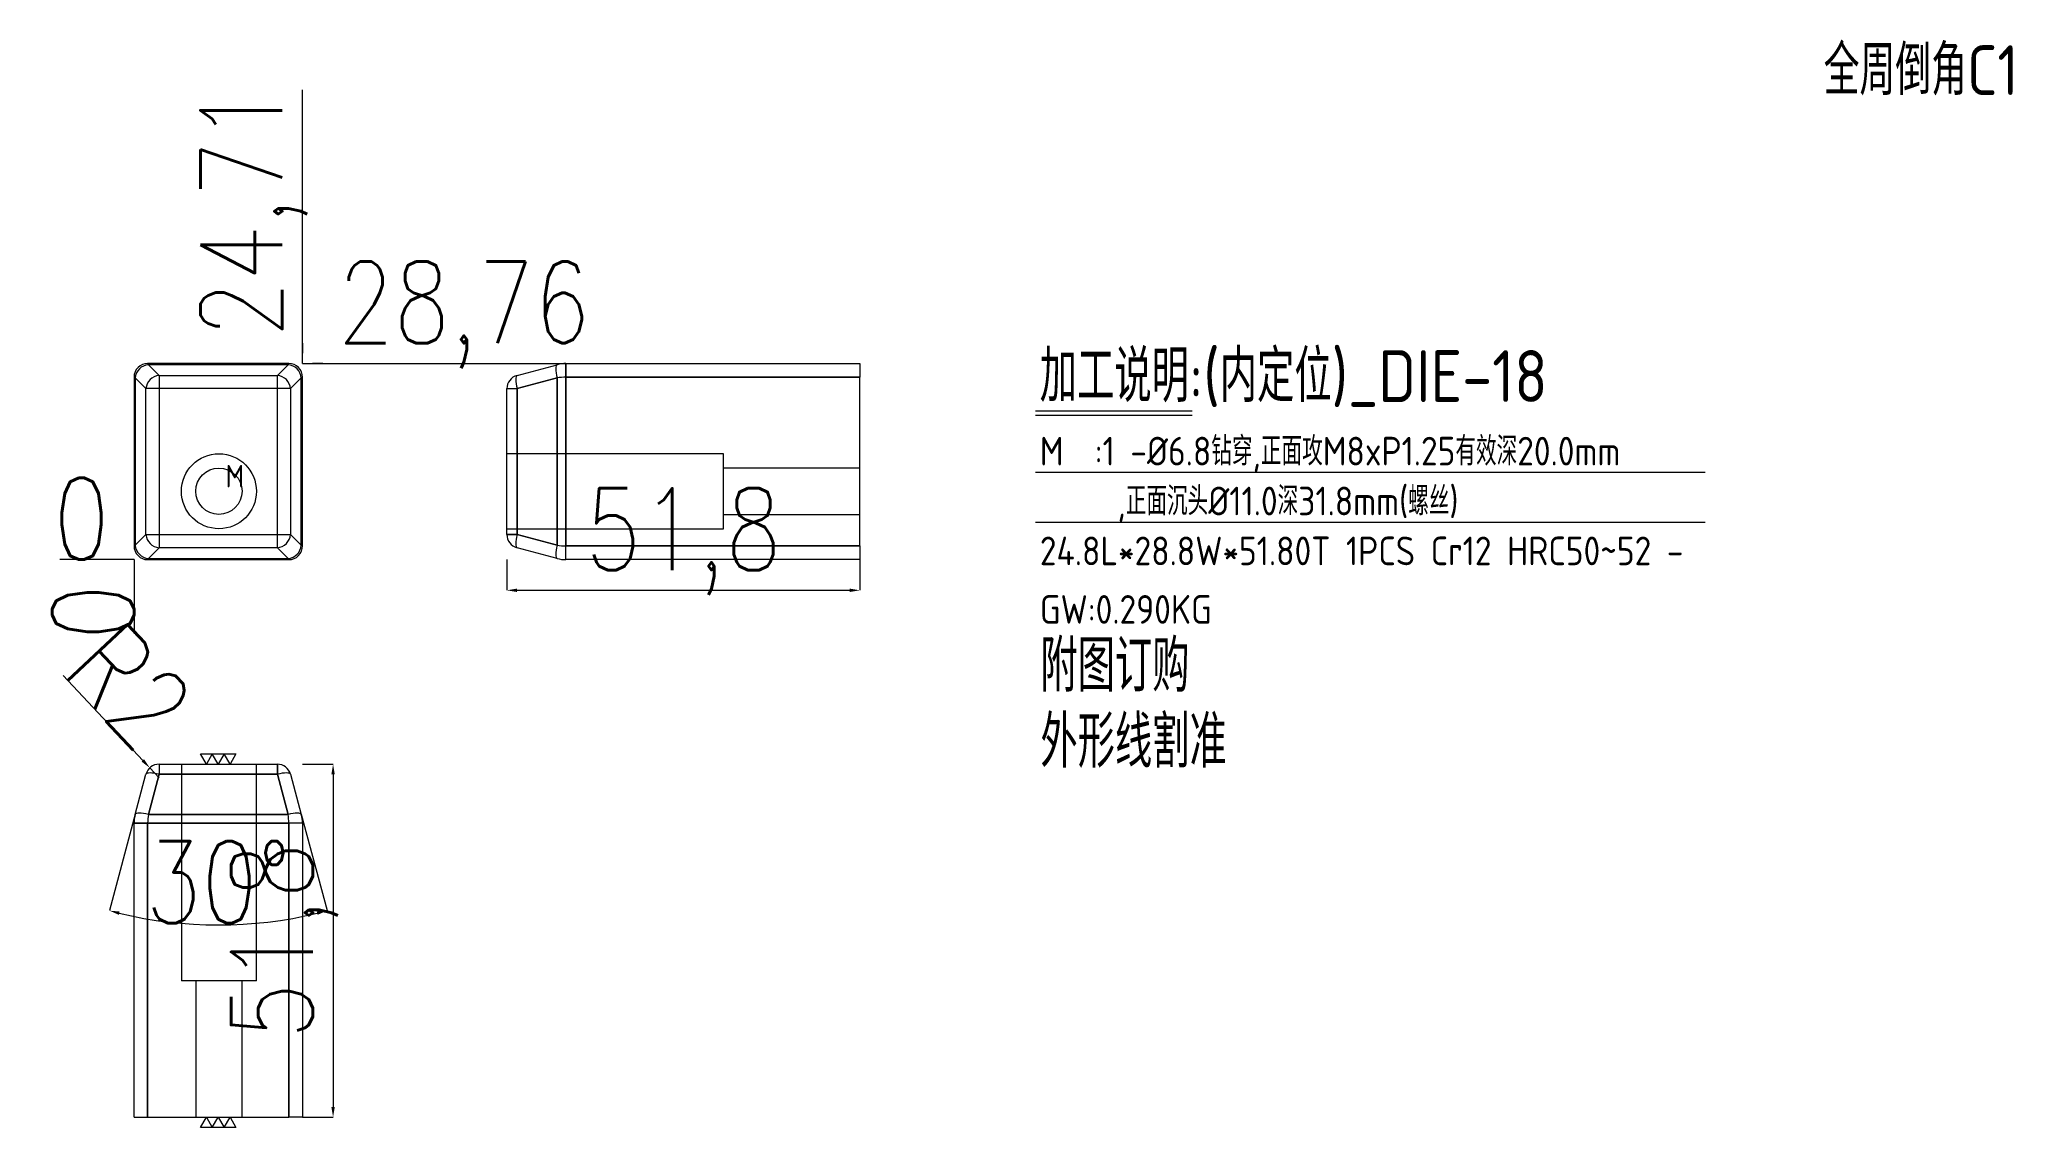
# Model space of a CAD drawing. Header units: millimetres. Extents: x -9883 to -9593, y 61286 to 61446.
import ezdxf

# ---------------------------------------------------------------- set-up
doc = ezdxf.new("R2010")
doc.units = ezdxf.units.MM
doc.linetypes.add('DASHED', pattern=[0])
doc.layers.add('DIE', color=20, linetype='Continuous', lineweight=20)
doc.layers.add('DIM', color=4, linetype='Continuous', lineweight=20)
doc.styles.add('gbenor', font='gbenor.shx', dxfattribs={"bigfont": 'gbcbig.shx'})
doc.styles.add('TXT', font='txt.shx', dxfattribs={"width": 0.8, "bigfont": 'ctxt.shx'})
doc.dimstyles.new('零件', dxfattribs={"dimscale": 1.5, "dimtxt": 8, "dimasz": 1, "dimexe": 0, "dimexo": 0, "dimgap": 0, "dimtad": 1, "dimtxsty": 'TXT', "dimcen": 0, "dimclrd": 252, "dimclre": 252, "dimclrt": 4, "dimazin": 3, "dimtp": 0.001, "dimtm": 0.001, "dimtfac": 1, "dimtmove": 0, "dimatfit": 3, "dimlwd": 5, "dimlwe": 5})

# ---------------------------------------------------------------- blocks, each defined once
blk = doc.blocks.new('*D1107')
at = {"layer": 'Defpoints', "color": 0}
for p in [(-9844.06, 61398.04), (-9839.56, 61398.04), (-9868.77, 61369.28)]:
    blk.add_point(p, dxfattribs=at)
at = {"layer": 'DIE', "color": 252, "linetype": 'Continuous', "lineweight": 5}
for p, q in [((-9844.06, 61398.04), (-9841.06, 61398.04)), ((-9841.06, 61398.04), (-9842.56, 61398.04)), ((-9842.56, 61398.04), (-9801.16, 61398.04))]:
    blk.add_line(p, q, dxfattribs=at)
at = {"layer": 'DIE', "color": 4, "lineweight": 5, "insert": (-9820.36, 61405.18), "char_height": 12, "attachment_point": 5, "style": 'TXT'}
blk.add_mtext('28,76', dxfattribs=at)
blk = doc.blocks.new('*D1108')
at = {"layer": 'Defpoints', "color": 0}
for p in [(-9873.27, 61369.28), (-9868.77, 61369.28), (-9868.77, 61369.28)]:
    blk.add_point(p, dxfattribs=at)
at = {"layer": 'DIE', "color": 252, "linetype": 'Continuous', "lineweight": 5}
blk.add_line((-9868.77, 61369.28), (-9879.67, 61369.28), dxfattribs=at)
at = {"layer": 'DIE', "color": 4, "lineweight": 5, "insert": (-9876.47, 61375.28), "char_height": 12, "attachment_point": 5, "style": 'TXT'}
blk.add_mtext('0', dxfattribs=at)
blk = doc.blocks.new('*D1109')
at = {"layer": 'Defpoints', "color": 0}
for p in [(-9868.77, 61369.28), (-9868.77, 61369.28), (-9868.77, 61364.78)]:
    blk.add_point(p, dxfattribs=at)
at = {"layer": 'DIE', "color": 252, "linetype": 'Continuous', "lineweight": 5}
blk.add_line((-9868.77, 61369.28), (-9868.77, 61358.38), dxfattribs=at)
at = {"layer": 'DIE', "color": 4, "lineweight": 5, "insert": (-9874.77, 61361.58), "char_height": 12, "attachment_point": 5, "rotation": 90, "style": 'TXT'}
blk.add_mtext('0', dxfattribs=at)
blk = doc.blocks.new('*D1110')
at = {"layer": 'Defpoints', "color": 0}
for p in [(-9844.06, 61402.54), (-9844.06, 61398.04), (-9868.77, 61369.28)]:
    blk.add_point(p, dxfattribs=at)
at = {"layer": 'DIE', "color": 252, "linetype": 'Continuous', "lineweight": 5}
for p, q in [((-9844.06, 61399.54), (-9844.06, 61438.2)), ((-9844.06, 61398.04), (-9844.06, 61401.04)), ((-9844.06, 61401.04), (-9844.06, 61399.54))]:
    blk.add_line(p, q, dxfattribs=at)
at = {"layer": 'DIE', "color": 4, "lineweight": 5, "insert": (-9851.2, 61420.37), "char_height": 12, "attachment_point": 5, "rotation": 90, "style": 'TXT'}
blk.add_mtext('24,71', dxfattribs=at)
blk = doc.blocks.new('*D1111')
at = {"layer": 'Defpoints', "color": 0}
for p in [(-9844.06, 61339.28), (-9844.06, 61287.48), (-9839.56, 61287.48)]:
    blk.add_point(p, dxfattribs=at)
at = {"layer": 'DIE', "color": 252, "linetype": 'Continuous', "lineweight": 5}
for p, q in [((-9844.06, 61339.28), (-9839.56, 61339.28)), ((-9839.56, 61337.78), (-9839.56, 61288.98)), ((-9844.06, 61287.48), (-9839.56, 61287.48))]:
    blk.add_line(p, q, dxfattribs=at)
at = {"layer": 'DIE', "color": 252}
for points in [[(-9839.31, 61337.78), (-9839.81, 61337.78), (-9839.56, 61339.28)], [(-9839.81, 61288.98), (-9839.31, 61288.98), (-9839.56, 61287.48)]]:
    blk.add_solid(points, dxfattribs=at)
at = {"layer": 'DIE', "color": 4, "lineweight": 5, "insert": (-9846.7, 61313.38), "char_height": 12, "attachment_point": 5, "rotation": 90, "style": 'TXT'}
blk.add_mtext('51,8', dxfattribs=at)
blk = doc.blocks.new('*D1112')
at = {"layer": 'Defpoints', "color": 0}
for p in [(-9814.06, 61369.28), (-9762.26, 61369.28), (-9762.26, 61364.78)]:
    blk.add_point(p, dxfattribs=at)
at = {"layer": 'DIE', "color": 252, "linetype": 'Continuous', "lineweight": 5}
for p, q in [((-9814.06, 61369.28), (-9814.06, 61364.78)), ((-9762.26, 61369.28), (-9762.26, 61364.78)), ((-9812.56, 61364.78), (-9763.76, 61364.78))]:
    blk.add_line(p, q, dxfattribs=at)
at = {"layer": 'DIE', "color": 252}
for points in [[(-9812.56, 61365.03), (-9812.56, 61364.53), (-9814.06, 61364.78)], [(-9763.76, 61364.53), (-9763.76, 61365.03), (-9762.26, 61364.78)]]:
    blk.add_solid(points, dxfattribs=at)
at = {"layer": 'DIE', "color": 4, "lineweight": 5, "insert": (-9788.16, 61371.92), "char_height": 12, "attachment_point": 5, "style": 'TXT'}
blk.add_mtext('51,8', dxfattribs=at)
blk = doc.blocks.new('*D1113')
at = {"layer": 'Defpoints', "color": 0}
for p in [(-9867.02, 61337.8), (-9845.8, 61337.8), (-9868.6, 61331.92), (-9844.23, 61331.92), (-9861.79, 61315.92)]:
    blk.add_point(p, dxfattribs=at)
at = {"layer": 'DIE', "color": 252, "linetype": 'Continuous', "lineweight": 5}
for p, q in [((-9868.6, 61331.92), (-9872.38, 61317.79)), ((-9844.23, 61331.92), (-9840.44, 61317.79))]:
    blk.add_line(p, q, dxfattribs=at)
blk.add_arc((-9856.41, 61377.39), 61.7, 256.3929, 283.6071, dxfattribs=at)
at = {"layer": 'DIE', "color": 252}
for points in [[(-9870.87, 61317.66), (-9870.99, 61317.18), (-9872.38, 61317.79)], [(-9841.83, 61317.18), (-9841.96, 61317.66), (-9840.44, 61317.79)]]:
    blk.add_solid(points, dxfattribs=at)
at = {"layer": 'DIE', "color": 4, "lineweight": 5, "insert": (-9856.41, 61321.97), "char_height": 12, "attachment_point": 5, "style": 'TXT'}
blk.add_mtext('30%%d', dxfattribs=at)
blk = doc.blocks.new('*D1114')
at = {"layer": 'Defpoints', "color": 0}
for p in [(-9866.46, 61338.74), (-9865.09, 61337.28)]:
    blk.add_point(p, dxfattribs=at)
at = {"layer": 'DIE', "color": 252, "linetype": 'Continuous', "lineweight": 5}
for p, q in [((-9879.15, 61352.26), (-9867.48, 61339.83)), ((-9865.09, 61337.28), (-9866.46, 61338.74))]:
    blk.add_line(p, q, dxfattribs=at)
at = {"layer": 'DIE', "color": 252}
blk.add_solid([(-9867.67, 61339.66), (-9867.3, 61340), (-9866.46, 61338.74)], dxfattribs=at)
at = {"layer": 'DIE', "color": 4, "lineweight": 5, "insert": (-9869.45, 61350.7), "char_height": 12, "attachment_point": 5, "rotation": 313.1764, "style": 'TXT'}
blk.add_mtext('R2', dxfattribs=at)

msp = doc.modelspace()

# ---------------------------------------------------------------- linework, layer by layer
at = {"layer": 'DIE', "color": 155, "linetype": 'Continuous', "lineweight": 5}
for p, q in [((-9866.767, 61398.04), (-9866.665, 61397.869)), ((-9846.16, 61397.869), (-9866.665, 61397.869)), ((-9866.665, 61397.869), (-9865.089, 61396.293)), ((-9847.736, 61396.293), (-9846.16, 61397.869)), ((-9846.16, 61397.869), (-9846.057, 61398.04)), ((-9805.399, 61396.04), (-9805.399, 61398.04)), ((-9868.597, 61395.937), (-9868.767, 61396.04)), ((-9868.597, 61395.937), (-9868.597, 61371.382)), ((-9867.021, 61394.361), (-9868.597, 61395.937)), ((-9867.021, 61372.958), (-9867.021, 61394.361)), ((-9865.089, 61394.361), (-9867.021, 61394.361)), ((-9865.089, 61396.293), (-9847.736, 61396.293)), ((-9865.089, 61396.293), (-9865.089, 61394.361)), ((-9847.736, 61394.361), (-9865.089, 61394.361)), ((-9865.089, 61394.361), (-9865.089, 61372.958)), ((-9847.736, 61394.361), (-9847.736, 61396.293)), ((-9847.736, 61372.958), (-9847.736, 61394.361)), ((-9845.804, 61394.361), (-9847.736, 61394.361)), ((-9844.228, 61395.937), (-9845.804, 61394.361)), ((-9845.804, 61394.361), (-9845.804, 61372.958)), ((-9844.057, 61396.04), (-9844.228, 61395.937)), ((-9844.228, 61371.382), (-9844.228, 61395.937)), ((-9814.057, 61394.361), (-9812.575, 61394.361)), ((-9806.693, 61395.937), (-9812.575, 61394.361)), ((-9812.575, 61394.361), (-9812.575, 61372.958)), ((-9806.693, 61371.382), (-9806.693, 61395.937)), ((-9762.257, 61396.04), (-9805.399, 61396.04)), ((-9805.399, 61396.04), (-9805.399, 61371.28)), ((-9868.767, 61371.28), (-9868.597, 61371.382)), ((-9868.597, 61371.382), (-9867.021, 61372.958)), ((-9867.021, 61372.958), (-9865.089, 61372.958)), ((-9865.089, 61371.026), (-9866.665, 61369.45)), ((-9865.089, 61372.958), (-9847.736, 61372.958)), ((-9865.089, 61372.958), (-9865.089, 61371.026)), ((-9847.736, 61371.026), (-9865.089, 61371.026)), ((-9847.736, 61371.026), (-9847.736, 61372.958)), ((-9847.736, 61372.958), (-9845.804, 61372.958)), ((-9846.16, 61369.45), (-9847.736, 61371.026)), ((-9845.804, 61372.958), (-9844.228, 61371.382)), ((-9844.228, 61371.382), (-9844.057, 61371.28)), ((-9814.057, 61372.958), (-9812.575, 61372.958)), ((-9812.575, 61372.958), (-9806.693, 61371.382)), ((-9805.399, 61371.28), (-9762.257, 61371.28)), ((-9805.399, 61369.28), (-9805.399, 61371.28)), ((-9866.665, 61369.45), (-9866.767, 61369.28)), ((-9866.665, 61369.45), (-9846.16, 61369.45)), ((-9846.057, 61369.28), (-9846.16, 61369.45)), ((-9865.089, 61339.28), (-9865.089, 61337.797)), ((-9847.736, 61337.797), (-9847.736, 61339.28)), ((-9865.089, 61337.797), (-9866.665, 61331.915)), ((-9847.736, 61337.797), (-9865.089, 61337.797)), ((-9846.16, 61331.915), (-9847.736, 61337.797)), ((-9868.767, 61330.621), (-9866.767, 61330.621)), ((-9846.057, 61330.621), (-9866.767, 61330.621)), ((-9866.767, 61330.621), (-9866.767, 61287.48)), ((-9866.665, 61331.915), (-9846.16, 61331.915)), ((-9844.057, 61330.621), (-9846.057, 61330.621)), ((-9846.057, 61287.48), (-9846.057, 61330.621))]:
    msp.add_line(p, q, dxfattribs=at)
at = {"layer": 'DIE', "color": 21, "linetype": 'Continuous', "lineweight": 5}
for p, q in [((-9812.575, 61396.293), (-9806.693, 61397.869)), ((-9805.399, 61398.04), (-9762.257, 61398.04)), ((-9762.257, 61398.04), (-9762.257, 61396.04)), ((-9814.057, 61372.958), (-9814.057, 61394.361)), ((-9762.257, 61371.28), (-9762.257, 61396.04)), ((-9806.693, 61369.45), (-9812.575, 61371.026)), ((-9762.257, 61371.28), (-9762.257, 61369.28)), ((-9762.257, 61369.28), (-9805.399, 61369.28)), ((-9865.089, 61339.28), (-9847.736, 61339.28)), ((-9868.597, 61331.915), (-9867.021, 61337.797)), ((-9845.804, 61337.797), (-9844.228, 61331.915)), ((-9868.767, 61287.48), (-9868.767, 61330.621)), ((-9844.057, 61330.621), (-9844.057, 61287.48)), ((-9868.767, 61287.48), (-9866.767, 61287.48)), ((-9866.767, 61287.48), (-9846.057, 61287.48)), ((-9844.057, 61287.48), (-9846.057, 61287.48))]:
    msp.add_line(p, q, dxfattribs=at)
at = {"layer": 'DIE', "color": 155, "linetype": 'DASHED', "lineweight": 5, "ltscale": 0.202722}
for p, q in [((-9805.399, 61398.04), (-9805.399, 61396.04)), ((-9814.057, 61394.361), (-9812.575, 61394.361)), ((-9812.575, 61394.361), (-9806.693, 61395.937)), ((-9812.575, 61372.958), (-9812.575, 61394.361)), ((-9806.693, 61395.937), (-9806.693, 61371.382)), ((-9805.399, 61371.28), (-9805.399, 61396.04)), ((-9805.399, 61396.04), (-9762.257, 61396.04)), ((-9812.575, 61372.958), (-9814.057, 61372.958)), ((-9806.693, 61371.382), (-9812.575, 61372.958)), ((-9762.257, 61371.28), (-9805.399, 61371.28)), ((-9805.399, 61369.28), (-9805.399, 61371.28)), ((-9865.089, 61339.28), (-9865.089, 61337.797)), ((-9847.736, 61339.28), (-9847.736, 61337.797)), ((-9866.665, 61331.915), (-9865.089, 61337.797)), ((-9865.089, 61337.797), (-9847.736, 61337.797)), ((-9847.736, 61337.797), (-9846.16, 61331.915)), ((-9866.767, 61330.621), (-9868.767, 61330.621)), ((-9866.767, 61330.621), (-9846.057, 61330.621)), ((-9866.767, 61287.48), (-9866.767, 61330.621)), ((-9846.16, 61331.915), (-9866.665, 61331.915)), ((-9846.057, 61330.621), (-9846.057, 61287.48)), ((-9844.057, 61330.621), (-9846.057, 61330.621))]:
    msp.add_line(p, q, dxfattribs=at)
at = {"layer": 'DIE', "color": 31, "linetype": 'DASHED', "lineweight": 5, "ltscale": 0.202722}
for p, q in [((-9782.257, 61384.81), (-9814.057, 61384.81)), ((-9782.257, 61379.31), (-9782.257, 61384.81)), ((-9782.257, 61373.81), (-9782.257, 61379.31)), ((-9814.057, 61373.81), (-9782.257, 61373.81)), ((-9861.812, 61339.28), (-9861.812, 61307.48)), ((-9850.812, 61307.48), (-9850.812, 61339.28)), ((-9850.812, 61307.48), (-9861.812, 61307.48))]:
    msp.add_line(p, q, dxfattribs=at)
at = {"layer": 'DIE', "color": 5, "linetype": 'DASHED', "lineweight": 5, "ltscale": 0.202722}
for p, q in [((-9762.257, 61382.71), (-9782.257, 61382.71)), ((-9782.257, 61375.91), (-9762.257, 61375.91)), ((-9859.712, 61307.48), (-9859.712, 61287.48)), ((-9852.912, 61287.48), (-9852.912, 61307.48))]:
    msp.add_line(p, q, dxfattribs=at)
at = {"layer": 'DIE', "color": 1, "linetype": 'Continuous', "lineweight": 5}
msp.add_lwpolyline([(-9846.057, 61398.04), (-9866.767, 61398.04, 0.4142136), (-9868.767, 61396.04), (-9868.767, 61371.28, 0.4142136), (-9866.767, 61369.28), (-9846.057, 61369.28, 0.4142136), (-9844.057, 61371.28), (-9844.057, 61396.04, 0.4142136)], format="xyb", close=True, dxfattribs=at)
at = {"layer": 'DIE', "linetype": 'Continuous', "lineweight": 5}
for points in [[(-9853.814, 61340.78), (-9854.68, 61339.28), (-9855.546, 61340.78), (-9856.412, 61339.28), (-9857.279, 61340.78), (-9858.145, 61339.28), (-9859.011, 61340.78), (-9853.814, 61340.78)], [(-9859.011, 61285.98), (-9858.145, 61287.48), (-9857.279, 61285.98), (-9856.412, 61287.48), (-9855.546, 61285.98), (-9854.68, 61287.48), (-9853.814, 61285.98), (-9859.011, 61285.98)]]:
    msp.add_lwpolyline(points, close=True, dxfattribs=at)
at = {"layer": 'DIE', "color": 42, "linetype": 'Continuous', "lineweight": 5}
for radius in [5.5, 3.4]:
    msp.add_circle((-9856.312, 61379.31), radius, dxfattribs=at)
at = {"layer": 'DIE', "color": 21, "linetype": 'Continuous', "lineweight": 5}
for centre, start, end in [((-9812.057, 61394.361), 105, 180), ((-9812.057, 61372.958), 180, 255), ((-9865.089, 61337.28), 90, 165), ((-9847.736, 61337.28), 15, 90)]:
    msp.add_arc(centre, 2, start, end, dxfattribs=at)
at = {"layer": 'DIE', "color": 155, "linetype": 'Continuous', "lineweight": 5}
for centre, major_axis, ratio, start_param, end_param in [((-9866.665, 61395.937), (1.414, 1.414), 0.935113, 0.8189169, 2.3226757), ((-9846.16, 61395.937), (1.414, -1.414), 0.935113, 0.8189169, 2.3226757), ((-9806.176, 61395.937), (0.518, -1.932), 0.250563, 3.1415927, 4.6453515), ((-9865.089, 61394.361), (1.414, 1.414), 0.935113, 0.8189169, 2.3226757), ((-9847.736, 61394.361), (1.414, -1.414), 0.935113, 0.8189169, 2.3226757), ((-9812.057, 61394.361), (0.518, -1.932), 0.250563, 3.1415927, 4.6453515), ((-9805.399, 61393.04), (-5, 0), 0.6, 4.712389, 4.9741884), ((-9866.665, 61371.382), (-1.414, 1.414), 0.935113, 0.8189169, 2.3226757), ((-9865.089, 61372.958), (-1.414, 1.414), 0.935113, 0.8189169, 2.3226757), ((-9847.736, 61372.958), (-1.414, -1.414), 0.935113, 0.8189169, 2.3226757), ((-9846.16, 61371.382), (-1.414, -1.414), 0.935113, 0.8189169, 2.3226757), ((-9812.057, 61372.958), (-0.518, -1.932), 0.250563, 4.7794265, 6.2831853), ((-9806.176, 61371.382), (-0.518, -1.932), 0.250563, 4.7794265, 6.2831853), ((-9805.399, 61374.28), (-5, 0), 0.6, 1.3089969, 1.5707963), ((-9865.089, 61337.28), (-1.932, 0.518), 0.250563, 4.7794265, 6.2831853), ((-9847.736, 61337.28), (-1.932, -0.518), 0.250563, 3.1415927, 4.6453515), ((-9866.665, 61331.398), (-1.932, 0.518), 0.250563, 4.7794265, 6.2831853), ((-9863.767, 61330.621), (0, 5), 0.6, 1.3089969, 1.5707963), ((-9846.16, 61331.398), (-1.932, -0.518), 0.250563, 3.1415927, 4.6453515), ((-9849.057, 61330.621), (0, 5), 0.6, 4.712389, 4.9741884)]:
    msp.add_ellipse(centre, major_axis=major_axis, ratio=ratio, start_param=start_param, end_param=end_param, dxfattribs=at)
at = {"layer": 'DIE', "color": 155, "linetype": 'DASHED', "lineweight": 5, "ltscale": 0.202722}
for centre, major_axis, ratio, start_param, end_param in [((-9806.176, 61395.937), (0.518, -1.932), 0.250563, 3.1415927, 4.6453515), ((-9812.057, 61394.361), (0.518, -1.932), 0.250563, 3.1415927, 4.6453515), ((-9805.399, 61393.04), (-5, 0), 0.6, 4.712389, 4.9741884), ((-9812.057, 61372.958), (-0.518, -1.932), 0.250563, 4.7794265, 6.2831853), ((-9806.176, 61371.382), (-0.518, -1.932), 0.250563, 4.7794265, 6.2831853), ((-9805.399, 61374.28), (-5, 0), 0.6, 1.3089969, 1.5707963), ((-9865.089, 61337.28), (-1.932, 0.518), 0.250563, 4.7794265, 6.2831853), ((-9847.736, 61337.28), (-1.932, -0.518), 0.250563, 3.1415927, 4.6453515), ((-9866.665, 61331.398), (-1.932, 0.518), 0.250563, 4.7794265, 6.2831853), ((-9863.767, 61330.621), (0, 5), 0.6, 1.3089969, 1.5707963), ((-9846.16, 61331.398), (-1.932, -0.518), 0.250563, 3.1415927, 4.6453515), ((-9849.057, 61330.621), (0, 5), 0.6, 4.712389, 4.9741884)]:
    msp.add_ellipse(centre, major_axis=major_axis, ratio=ratio, start_param=start_param, end_param=end_param, dxfattribs=at)
at = {"layer": 'DIE', "color": 21, "linetype": 'Continuous', "lineweight": 5}
for centre, major_axis, start_param, end_param in [((-9805.399, 61393.04), (0, 5), 0, 0.2617994), ((-9805.399, 61374.28), (0, 5), 2.8797933, 3.1415927), ((-9863.767, 61330.621), (-4.96, 0.628), 6.1472889, 6.4090883), ((-9849.057, 61330.621), (4.96, 0.628), 6.1573245, 6.4191239)]:
    msp.add_ellipse(centre, major_axis=major_axis, ratio=1, start_param=start_param, end_param=end_param, dxfattribs=at)
at = {"layer": 'DIM', "color": 8, "linetype": 'Continuous', "lineweight": 5}
for p, q in [((-9736.492, 61391.09), (-9713.509, 61391.09)), ((-9736.492, 61390.458), (-9713.509, 61390.458)), ((-9736.492, 61382.088), (-9638.238, 61382.088)), ((-9736.492, 61374.77), (-9638.238, 61374.77))]:
    msp.add_line(p, q, dxfattribs=at)

# ---------------------------------------------------------------- texts
at = {"layer": 'DIM', "color": 6, "lineweight": 5, "style": 'gbenor'}
for s, height, p in [('全周倒角C1', 7.3, (-9620.857, 61437.421)), ('附图订购', 7.6, (-9735.787, 61349.906))]:
    msp.add_text(s, height=height, dxfattribs=at).set_placement(p)
at = {"layer": 'DIM', "color": 4, "lineweight": 5, "style": 'gbenor'}
for s, height, p in [('加工说明:(内定位)_DIE-18', 7.6, (-9735.873, 61392.4)), ('M  :1 -%%c6.8钻穿,正面攻M8xP1.25有效深20.0mm', 4.2, (-9735.862, 61383.094)), ('M', 3.3, (-9855.347, 61379.873)), ('     ,正面沉头%%c11.0深31.8mm(螺丝)', 4.2, (-9735.862, 61375.777)), ('24.8L*28.8W*51.80T 1PCS Cr12 HRC50~52 -', 4.2, (-9735.862, 61368.459)), ('GW:0.290KG', 4.2, (-9735.862, 61359.878))]:
    msp.add_text(s, height=height, dxfattribs=at).set_placement(p)
at = {"layer": 'DIM', "color": 1, "lineweight": 5, "style": 'gbenor'}
msp.add_text('外形线割准', height=7.6, dxfattribs=at).set_placement((-9735.787, 61338.777))

# ---------------------------------------------------------------- dimensions: what is measured, and where the dimension line sits
at = {"layer": 'DIE', "linetype": 'Continuous', "lineweight": 5}
for feature_location, offset, dtype, origin, picture, middle in [((-9844.057, 61398.04), (0, 4.5), 1, (-9868.767, 61369.28), '*D1110', (-9851.2, 61420.368)), ((-9844.057, 61398.04), (4.5, 0), 0, (-9868.767, 61369.28), '*D1107', (-9820.357, 61405.182)), ((-9868.767485059, 61369.279572376), (-4.5, 0), 0, (-9868.767485059, 61369.279572376), '*D1108', (-9876.467485059, 61375.279572376)), ((-9868.767485059, 61369.279572376), (0, -4.5), 1, (-9868.767485059, 61369.279572376), '*D1109', (-9874.767485059, 61361.579572376))]:
    dim = msp.add_ordinate_dim(feature_location=feature_location, offset=offset, dtype=dtype, origin=origin, dimstyle='零件', dxfattribs=at)
    dim.commit()
    dim.dimension.update_dxf_attribs({"geometry": picture, "text_midpoint": middle})
dim = msp.add_linear_dim(base=(-9762.257, 61364.78), p1=(-9814.057, 61369.28), p2=(-9762.257, 61369.28), dimstyle='零件', dxfattribs=at)
dim.commit()
dim.dimension.update_dxf_attribs({"geometry": '*D1112', "text_midpoint": (-9788.157, 61371.922)})
dim = msp.add_radius_dim(center=(-9865.089, 61337.28), mpoint=(-9866.458, 61338.738), dimstyle='零件', dxfattribs=at)
dim.commit()
dim.dimension.update_dxf_attribs({"geometry": '*D1114', "text_midpoint": (-9869.453, 61350.699)})
dim = msp.add_linear_dim(base=(-9839.557, 61287.48), p1=(-9844.057, 61339.28), p2=(-9844.057, 61287.48), angle=90, dimstyle='零件', dxfattribs=at)
dim.commit()
dim.dimension.update_dxf_attribs({"geometry": '*D1111', "text_midpoint": (-9846.7, 61313.38)})
dim = msp.add_angular_dim_2l(base=(-9861.79, 61315.922), line1=((-9845.804, 61337.797), (-9844.228, 61331.915)), line2=((-9868.597, 61331.915), (-9867.021, 61337.797)), dimstyle='零件', dxfattribs=at)
dim.commit()
dim.dimension.update_dxf_attribs({"geometry": '*D1113', "text_midpoint": (-9856.412, 61321.973)})

doc.saveas('drawing.dxf')
